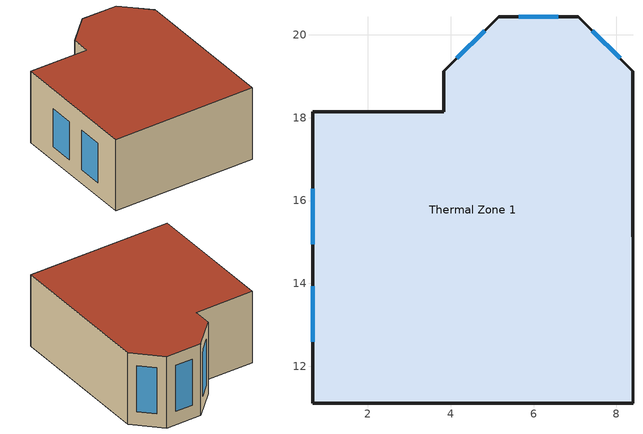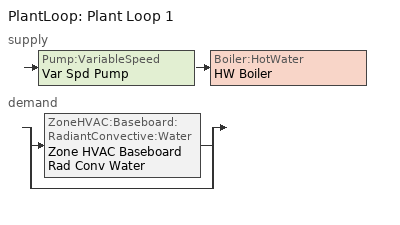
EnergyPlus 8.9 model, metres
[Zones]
Thermal Zone 1
 floor ground (ExtSlabCarpet 4in ClimateZone 1-8): 7.08,20.43 8.4,19.12 8.4,11.11 0.66,11.11 0.66,18.14 3.83,18.14 3.83,19.12 5.15,20.43 z0
 wall outside (ASHRAE 189.1-2009 ExtWall Mass ClimateZone 5): 0.66,11.11 8.4,11.11 8.4,19.12 7.08,20.43 5.15,20.43 3.83,19.12 3.83,18.14 0.66,18.14 0.66,11.11 z0:4
 window (ASHRAE 189.1-2009 ExtWindow ClimateZone 4-5): 0.66,16.29 0.66,14.95 z0.77:2.9; 0.66,13.93 0.66,12.59 z0.77:2.99; 4.82,20.1 4.15,19.43 / 6.59,20.43 5.64,20.43 / 8.09,19.43 7.41,20.1 z0.75:3.33
 roof outside (ASHRAE 189.1-2009 ExtRoof IEAD ClimateZone 2-5): 0.66,11.11 8.4,11.11 8.4,19.12 7.08,20.43 5.15,20.43 3.83,19.12 3.83,18.14 0.66,18.14 z4
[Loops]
PlantLoop 'Plant Loop 1'
 supply: Pump:VariableSpeed 'Var Spd Pump' > Boiler:HotWater 'HW Boiler'
 demand: split
  | ZoneHVAC:Baseboard:RadiantConvective:Water 'Zone HVAC Baseboard Rad Conv Water'
  | bypass
[Building]
RKF
[Site:Location]
BERLIN: Latitude {deg}=52.47; Longitude {deg}=13.4; Time Zone {hr}=1; Elevation {m}=49
[SizingPeriod:DesignDay] Day of Month=21; Dry-Bulb Temperature Range Modifier Type=DefaultMultipliers; Barometric Pressure {Pa}=100738; Rain Indicator=No; Snow Indicator=No; Daylight Saving Time Indicator=No
Name | Month | Day Type | Maximum Dry-Bulb Temperature {C} | Daily Dry-Bulb Temperature Range {deltaC} | Humidity Condition Type | Wetbulb or DewPoint at Maximum Dry-Bulb {C} | Wind Speed {m/s} | Wind Direction {deg} | Solar Model Indicator | ASHRAE Clear Sky Optical Depth for Beam Irradiance (taub) | ASHRAE Clear Sky Optical Depth for Diffuse Irradiance (taud) | Enthalpy at Maximum Dry-Bulb {J/kg} | Sky Clearness
BERLIN Ann Clg .4% Condns DB=>MWB | 7 | SummerDesignDay | 30 | 9.2 | Wetbulb | 18.9 | 3.7 | 150 | ASHRAETau | 0.484 | 1.888
BERLIN Ann Clg .4% Condns DP=>MDB | 7 | SummerDesignDay | 22.1 | 9.2 | Dewpoint | 18 | 3.7 | 150 | ASHRAETau | 0.484 | 1.888
BERLIN Ann Clg .4% Condns Enth=>MDB | 7 | SummerDesignDay | 27 | 9.2 | Enthalpy |  | 3.7 | 150 | ASHRAETau | 0.484 | 1.888 | 57900
BERLIN Ann Clg .4% Condns WB=>MDB | 7 | SummerDesignDay | 26.9 | 9.2 | Wetbulb | 20.1 | 3.7 | 150 | ASHRAETau | 0.484 | 1.888
BERLIN Ann Htg 99.6% Condns DB | 2 | WinterDesignDay | -11.8 | 0 | Wetbulb | -11.8 | 3.3 | 100 | ASHRAEClearSky |  |  |  | 0
BERLIN Ann Htg Wind 99.6% Condns WS=>MCDB | 2 | WinterDesignDay | 6.3 | 0 | Wetbulb | 6.3 | 12.8 | 100 | ASHRAEClearSky |  |  |  | 0
BERLIN Ann Hum_n 99.6% Condns DP=>MCDB | 2 | WinterDesignDay | -10.8 | 0 | Dewpoint | -15 | 3.3 | 100 | ASHRAEClearSky |  |  |  | 0
[Material] Thermal Absorptance=0.9
Name | Roughness | Thickness {m} | Conductivity {W/m-K} | Density {kg/m3} | Specific Heat {J/kg-K} | Solar Absorptance | Visible Absorptance
1/2IN Gypsum | Smooth | 0.0127 | 0.16 | 784.9 | 830 | 0.4 | 0.4
1IN Stucco | Smooth | 0.0253 | 0.6918 | 1858 | 837 | 0.92 | 0.92
8IN Concrete HW | MediumRough | 0.2033 | 1.7296 | 2243 | 837 | 0.65 | 0.65
MAT-CC05 4 HW CONCRETE | Rough | 0.1016 | 1.311 | 2240 | 836.8 | 0.85 | 0.85
Metal Decking | MediumSmooth | 0.0015 | 45.006 | 7680 | 418.4 | 0.6 | 0.6
Roof Insulation [21] | MediumRough | 0.2105 | 0.049 | 265 | 836.8 | 0.7 | 0.7
Roof Membrane | VeryRough | 0.0095 | 0.16 | 1121.29 | 1460 | 0.7 | 0.7
Wall Insulation [40] | MediumRough | 0.0794 | 0.0432 | 91 | 837 | 0.5 | 0.5
[Material:NoMass]
CP02 CARPET PAD: Roughness=Smooth; Thermal Resistance {m2-K/W}=0.1; Thermal Absorptance=0.9; Solar Absorptance=0.8; Visible Absorptance=0.8
[WindowMaterial:Glazing]
Theoretical Glass [207]: Optical Data Type=SpectralAverage; Thickness {m}=0.003; Solar Transmittance at Normal Incidence=0.3311; Front Side Solar Reflectance at Normal Incidence=0.6189; Back Side Solar Reflectance at Normal Incidence=0; Visible Transmittance at Normal Incidence=0.44; Front Side Visible Reflectance at Normal Incidence=0.51; Back Side Visible Reflectance at Normal Incidence=0; Infrared Transmittance at Normal Incidence=0; Front Side Infrared Hemispherical Emissivity=0.9; Back Side Infrared Hemispherical Emissivity=0.9; Conductivity {W/m-K}=0.0133; Dirt Correction Factor for Solar and Visible Transmittance=1; Solar Diffusing=No
[WindowMaterial:Shade]
Window Material Shade 1: Solar Transmittance=0.4; Solar Reflectance=0.5; Visible Transmittance=0.4; Visible Reflectance=0.5; Infrared Hemispherical Emissivity=0.9; Infrared Transmittance=0; Thickness {m}=0.005; Conductivity {W/m-K}=0.1; Shade to Glass Distance {m}=0.05; Top Opening Multiplier=0; Bottom Opening Multiplier=0; Left-Side Opening Multiplier=0; Right-Side Opening Multiplier=0; Airflow Permeability=0
[WindowProperty:ShadingControl] Shading Type=ExteriorShade; Construction with Shading=Window Shading; Shading Control Type=OnIfScheduleAllows; Shading Control Is Scheduled=Yes; Glare Control Is Active=No
Name | Schedule
Shading North | u_blinds_N
Shading West | u_blinds_W
[Construction]
ASHRAE 189.1-2009 ExtRoof IEAD ClimateZone 2-5: Roof Membrane, Roof Insulation [21], Metal Decking
ASHRAE 189.1-2009 ExtWall Mass ClimateZone 5: 1IN Stucco, 8IN Concrete HW, Wall Insulation [40], 1/2IN Gypsum
ASHRAE 189.1-2009 ExtWindow ClimateZone 4-5: Theoretical Glass [207]
ExtSlabCarpet 4in ClimateZone 1-8: MAT-CC05 4 HW CONCRETE, CP02 CARPET PAD
Window Shading: Window Material Shade 1, Theoretical Glass [207]
[Zone]
Thermal Zone 1
[ZoneControl:Thermostat]
Thermal Zone 1 Thermostat: Zone or ZoneList=Thermal Zone 1; Control Type Schedule=Thermal Zone 1 Thermostat Schedule; Control Object Type 1=ThermostatSetpoint:DualSetpoint; Control Name 1=Thermostat Setpoint Dual Setpoint 1
[ThermostatSetpoint:DualSetpoint]
Thermostat Setpoint Dual Setpoint 1: Heating Setpoint Temperature Schedule=u_rad_OfficesZ1; Cooling Setpoint Temperature Schedule=Cooling
[ZoneVentilation:DesignFlowRate]
Natural Ventilation: Zone or ZoneList=Thermal Zone 1; Schedule=u_AHU1_noERC; Design Flow Rate Calculation Method=Flow/Zone; Design Flow Rate {m3/s}=0.16; Flow Rate per Zone Floor Area {m3/s-m2}=0; Flow Rate per Person {m3/s-person}=0; Air Changes per Hour {1/hr}=0; Ventilation Type=Natural; Fan Pressure Rise {Pa}=0; Fan Total Efficiency=1; Constant Term Coefficient=0.606; Temperature Term Coefficient=0.03636; Velocity Term Coefficient=0.1177; Velocity Squared Term Coefficient=0; Minimum Indoor Temperature {C}=-20; Maximum Indoor Temperature {C}=100; Delta Temperature {deltaC}=-50; Minimum Outdoor Temperature {C}=-100; Maximum Outdoor Temperature {C}=100; Maximum Wind Speed {m/s}=40
[ZoneHVAC:Baseboard:RadiantConvective:Water]
Zone HVAC Baseboard Rad Conv Water: Availability Schedule=Always On Discrete hvac_library; Rated Average Water Temperature {C}=87.78; Rated Water Mass Flow Rate {kg/s}=0.063; Heating Design Capacity Method=HeatingDesignCapacity; Heating Design Capacity {W}=5000; Heating Design Capacity Per Floor Area {W/m2}=0; Fraction of Autosized Heating Design Capacity=1; Maximum Water Flow Rate {m3/s}=AutoSize; Convergence Tolerance=0.001; Fraction Radiant=0.3; Fraction of Radiant Energy Incident on People=0.3; Surface Name 1=Surface 110; Fraction of Radiant Energy to Surface 1=0.022716; Surface Name 2=Surface 101; Fraction of Radiant Energy to Surface 2=0.035; Surface Name 3=Surface 107; Fraction of Radiant Energy to Surface 3=0.037444; Surface Name 4=Surface 117; Fraction of Radiant Energy to Surface 4=0.28; Surface Name 5=Surface 109; Fraction of Radiant Energy to Surface 5=0.0220215; Surface Name 6=Surface 106; Fraction of Radiant Energy to Surface 6=0.0831051; Surface Name 7=Surface 116; Fraction of Radiant Energy to Surface 7=0.0946814; Surface Name 8=Surface 111; Fraction of Radiant Energy to Surface 8=0.0220487; Surface Name 9=Surface 102; Fraction of Radiant Energy to Surface 9=0.0914071; Surface Name 10=Surface 108; Fraction of Radiant Energy to Surface 10=0.0115763
[Zone equipment]
Thermal Zone 1: Zone HVAC Baseboard Rad Conv Water
[Sizing:Zone]
Thermal Zone 1: Zone Cooling Design Supply Air Temperature Input Method=SupplyAirTemperature; Zone Cooling Design Supply Air Temperature {C}=14; Zone Cooling Design Supply Air Temperature Difference {deltaC}=11.11; Zone Heating Design Supply Air Temperature Input Method=SupplyAirTemperature; Zone Heating Design Supply Air Temperature {C}=40; Zone Heating Design Supply Air Temperature Difference {deltaC}=11.11; Zone Cooling Design Supply Air Humidity Ratio {kgWater/kgDryAir}=0.0085; Zone Heating Design Supply Air Humidity Ratio {kgWater/kgDryAir}=0.008; Design Specification Outdoor Air Object=189.1-2009 - Office - OpenOffice - CZ4-8 Ventilation; Cooling Design Air Flow Method=DesignDay; Cooling Design Air Flow Rate {m3/s}=0; Cooling Minimum Air Flow per Zone Floor Area {m3/s-m2}=0.000762; Cooling Minimum Air Flow {m3/s}=0; Cooling Minimum Air Flow Fraction=0; Heating Design Air Flow Method=DesignDay; Heating Design Air Flow Rate {m3/s}=0; Heating Maximum Air Flow per Zone Floor Area {m3/s-m2}=0.002032; Heating Maximum Air Flow {m3/s}=0.141576; Heating Maximum Air Flow Fraction=0.3; Design Specification Zone Air Distribution Object=Thermal Zone 1 Design Spec Zone Air Dist; Account for Dedicated Outdoor Air System=No
[DesignSpecification:ZoneAirDistribution]
Thermal Zone 1 Design Spec Zone Air Dist: Zone Air Distribution Effectiveness in Cooling Mode=1; Zone Air Distribution Effectiveness in Heating Mode=1
[DesignSpecification:OutdoorAir]
189.1-2009 - Office - OpenOffice - CZ4-8 Ventilation: Outdoor Air Method=Sum; Outdoor Air Flow per Person {m3/s-person}=0.00943895; Outdoor Air Flow per Zone Floor Area {m3/s-m2}=0; Outdoor Air Flow per Zone {m3/s}=0; Outdoor Air Flow Air Changes per Hour {1/hr}=0
[PlantLoop]
Plant Loop 1: Fluid Type=Water; Plant Equipment Operation Scheme=Plant Loop 1 Operation Schemes; Maximum Loop Temperature {C}=100; Minimum Loop Temperature {C}=0; Maximum Loop Flow Rate {m3/s}=Autosize; Minimum Loop Flow Rate {m3/s}=0; Plant Loop Volume {m3}=Autocalculate; Load Distribution Scheme=Optimal; Plant Loop Demand Calculation Scheme=SingleSetpoint
[Sizing:Plant]
Plant Loop 1: Loop Type=Heating; Design Loop Exit Temperature {C}=82; Loop Design Temperature Difference {deltaC}=11; Sizing Option=NonCoincident; Zone Timesteps in Averaging Window=1; Coincident Sizing Factor Mode=None
[Pump:VariableSpeed]
Var Spd Pump: Design Maximum Flow Rate {m3/s}=Autosize; Design Pump Head {Pa}=179352; Design Power Consumption {W}=Autosize; Motor Efficiency=0.9; Fraction of Motor Inefficiencies to Fluid Stream=0; Coefficient 1 of the Part Load Performance Curve=0; Coefficient 2 of the Part Load Performance Curve=1; Coefficient 3 of the Part Load Performance Curve=0; Coefficient 4 of the Part Load Performance Curve=0; Design Minimum Flow Rate {m3/s}=0; Pump Control Type=Continuous; Skin Loss Radiative Fraction=0.5; Design Power Sizing Method=PowerPerFlowPerPressure; Design Electric Power per Unit Flow Rate {W/(m3/s)}=348701.1; Design Shaft Power per Unit Flow Rate per Unit Head=1.28205; Design Minimum Flow Rate Fraction=0
[Boiler:HotWater]
HW Boiler: Fuel Type=NaturalGas; Nominal Capacity {W}=Autosize; Nominal Thermal Efficiency=0.8; Efficiency Curve Temperature Evaluation Variable=LeavingBoiler; Normalized Boiler Efficiency Curve=Boiler Efficiency; Design Water Outlet Temperature {C}=82; Design Water Flow Rate {m3/s}=Autosize; Minimum Part Load Ratio=0; Maximum Part Load Ratio=1; Optimum Part Load Ratio=1; Water Outlet Upper Temperature Limit {C}=99; Boiler Flow Mode=NotModulated; Parasitic Electric Load {W}=0; Sizing Factor=1
[PlantEquipmentOperationSchemes]
Plant Loop 1 Operation Schemes: Control Scheme Object Type 1=PlantEquipmentOperation:HeatingLoad; Control Scheme Name 1=Plant Loop 1 Heating Operation Scheme; Control Scheme Schedule Name 1=Always On Discrete
[PlantEquipmentOperation:HeatingLoad]
Plant Loop 1 Heating Operation Scheme: Load Range Lower Limit 1 {W}=0; Load Range Upper Limit 1 {W}=1000000000; Range Equipment List Name 1=Plant Loop 1 Heating Equipment List
[PlantEquipmentList]
Plant Loop 1 Heating Equipment List: Boiler:HotWater, HW Boiler
[SetpointManager:Scheduled]
Scheduled HW Temp: Control Variable=Temperature; Schedule=Hot Water Temperature
[ExternalInterface:FunctionalMockupUnitExport:From:Variable]
Name | Output:Variable Index Key | Output:Variable | FMU Variable
 | Surface 102 | Surface Outside Face Incident Solar Radiation Rate per Area | v_solGlobFac_S
 | Surface 106 | Surface Outside Face Incident Solar Radiation Rate per Area | v_solGlobFac_W
 | Surface 110 | Surface Outside Face Incident Solar Radiation Rate per Area | v_solGlobFac_N
 | Surface 116 | Surface Outside Face Incident Solar Radiation Rate per Area | v_solGlobFac_E
 | Sub Surface 20 | Surface Shading Device Is On Time Fraction | u_blinds_W_val
 | Sub Surface 17 | Surface Shading Device Is On Time Fraction | u_blinds_N_val
 | ENVIRONMENT | Site Outdoor Air Drybulb Temperature | v_Tamb
 | Thermal Zone 1 | Zone Air Temperature | Tzone_1
 | Thermal Zone 1 | Zone Ventilation Mass Flow Rate | v_vent_1
 | u_AHU1_noERC | Schedule Value | u_AHU1_noERC_SchedVal
 | Thermal Zone 1 | Zone Outdoor Air Wind Speed | windspeed_Z1
 | Thermal Zone 1 | Zone Total Internal Total Heating Rate | v_IG_Offices
 | u_rad_OfficesZ1 | Schedule Value | SchedVal_Z1
 | ZONE HVAC BASEBOARD RAD CONV WATER | Baseboard Total Heating Rate | HeatRate_Z1
 | ENVIRONMENT | Site Outdoor Air Humidity Ratio | Hum_amb
 | Thermal Zone 1 | Zone Air Humidity Ratio | Hum_zone
 | ENVIRONMENT | Site Outdoor Air Barometric Pressure | P_amb
 | Thermal Zone 1 | Zone Air Heat Balance Air Energy Storage Rate | Zone_EnergyStorage
[ExternalInterface:FunctionalMockupUnitExport:To:Schedule]
Name | Schedule | FMU Variable | Initial Value
 | u_blinds_W | u_blinds_W | 0
 | u_blinds_N | u_blinds_N | 0
 | u_AHU1_noERC | u_AHU1_noERC | 0
 | u_rad_OfficesZ1 | u_rad_OfficesZ1 | 18
[Schedule:Compact]
Thermal Zone 1 Thermostat Schedule: Through: 12/31, For: AllDays, Until: 24:00, 4
[Schedule:Day:Interval]
Schedule Day 1: No, 24:00, 100
Hot Water Temperature Default; Hot Water Temperature Summer Design Day; Hot Water Temperature Winter Design Day: No, 24:00, 67
[Schedule:Week:Daily]
Schedule:Week:Daily {9309aef1-f61f-44f8-936a-f951b7593155}: Schedule Day 1, Schedule Day 1, Schedule Day 1, Schedule Day 1, Schedule Day 1, Schedule Day 1, Schedule Day 1, Schedule Day 1, Schedule Day 1, Schedule Day 1, Schedule Day 1, Schedule Day 1
Schedule:Week:Daily {55cce7a7-2e8f-4563-9477-f659d6744f7e}: Hot Water Temperature Default, Hot Water Temperature Default, Hot Water Temperature Default, Hot Water Temperature Default, Hot Water Temperature Default, Hot Water Temperature Default, Hot Water Temperature Default, Hot Water Temperature Default, Hot Water Temperature Summer Design Day, Hot Water Temperature Winter Design Day, Hot Water Temperature Default, Hot Water Temperature Default
[Schedule:Year]
Cooling: Schedule:Week:Daily {9309aef1-f61f-44f8-936a-f951b7593155}, 1, 1, 12, 31
Hot Water Temperature: Schedule:Week:Daily {55cce7a7-2e8f-4563-9477-f659d6744f7e}, 1, 1, 12, 31
[Schedule:Constant] Hourly Value=1
Always On Discrete hvac_library; Always On Discrete
[Curve:Biquadratic]
Boiler Efficiency: Coefficient1 Constant=1; Coefficient2 x=0; Coefficient3 x**2=0; Coefficient4 y=0; Coefficient5 y**2=0; Coefficient6 x*y=0; Minimum Value of x {BasedOnField A2}=0; Maximum Value of x {BasedOnField A2}=1; Minimum Value of y {BasedOnField A3}=0; Maximum Value of y {BasedOnField A3}=1
